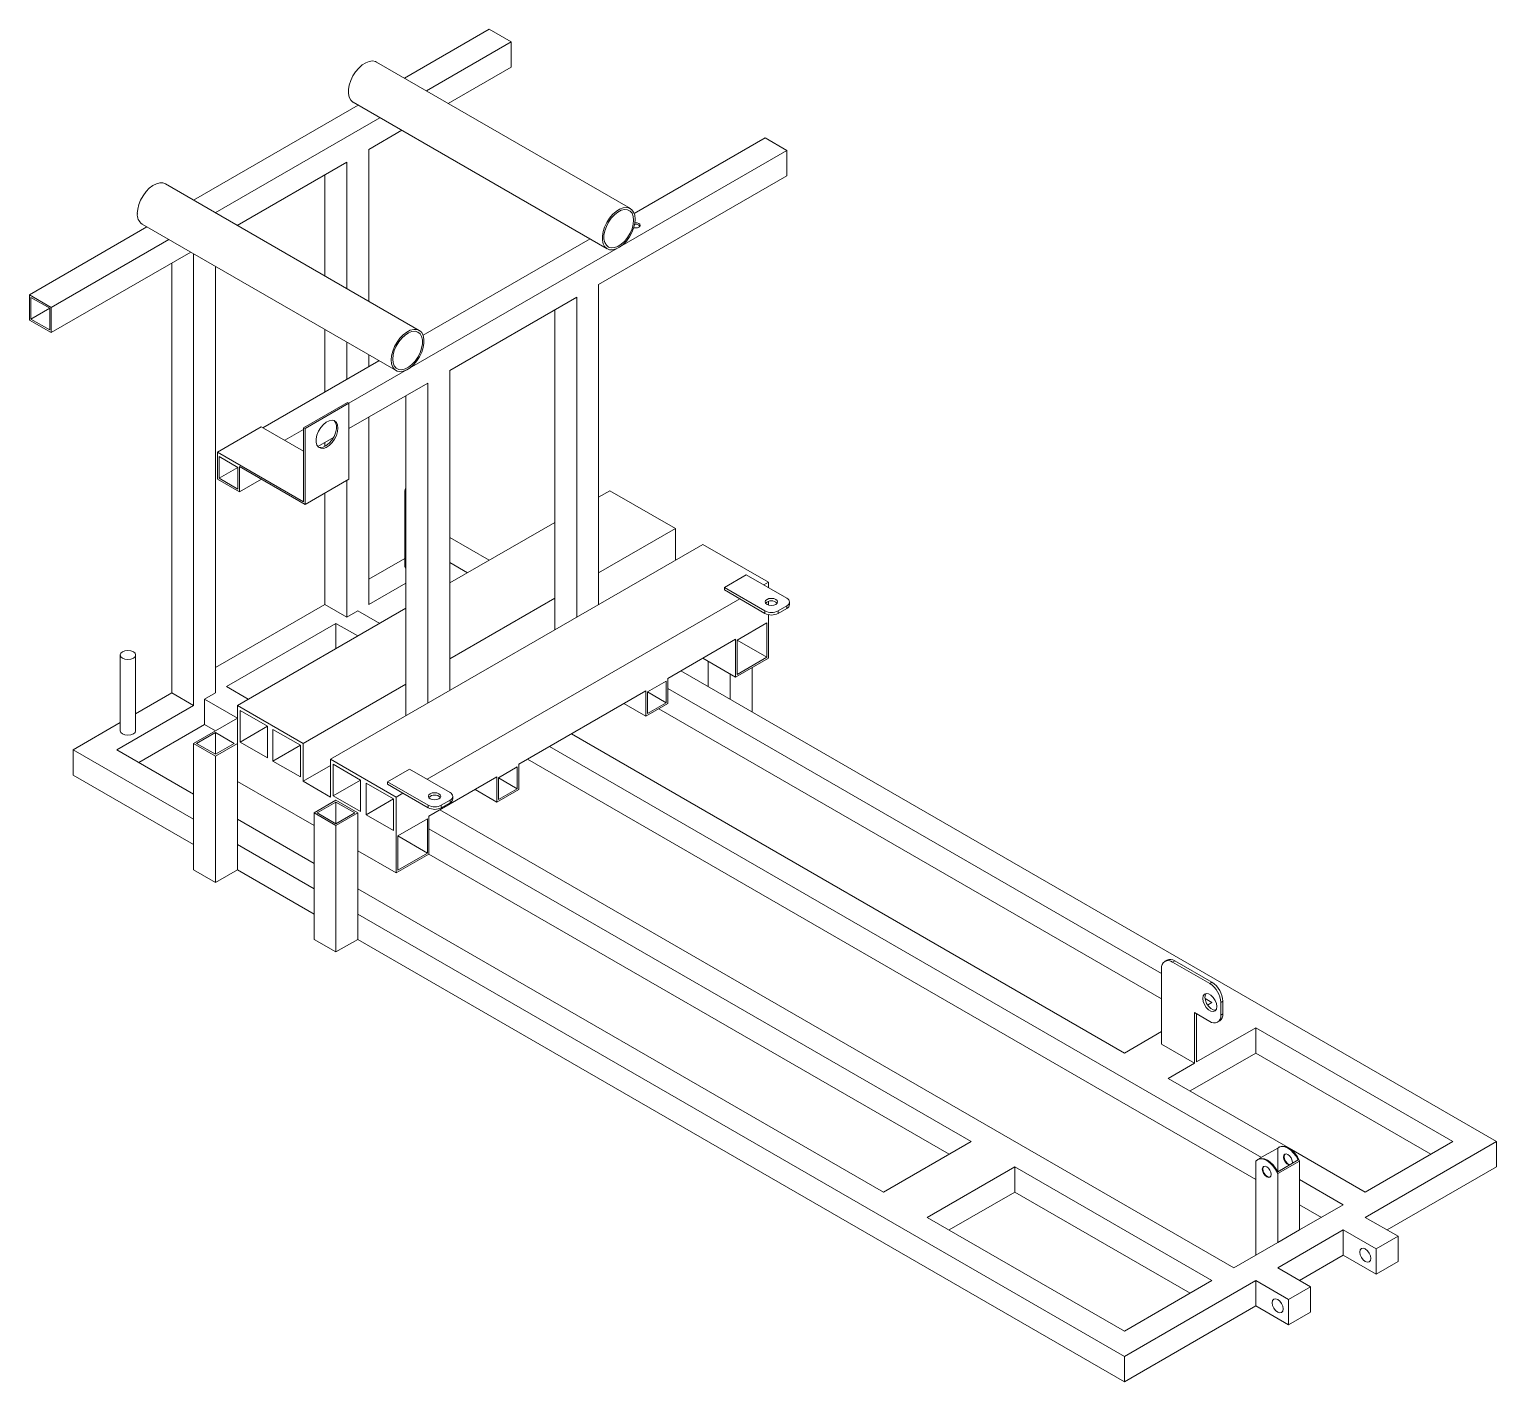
# Model space of a CAD drawing. Header units: millimetres. Extents: x 0 to 1189, y 0 to 841.
# Drawn here: x 658.8 to 895.7, y 238.7 to 457.1 of the extents above; entities that cross this region are included whole.
import ezdxf

# ---------------------------------------------------------------- set-up
doc = ezdxf.new("R2010")
doc.units = ezdxf.units.MM

msp = doc.modelspace()

# ---------------------------------------------------------------- linework, layer by layer
at = {"color": 7, "linetype": 'Continuous', "lineweight": 15}
for p, q in [((733.03, 457.09), (719.35, 449.19)), ((736.56, 455.05), (722.88, 447.15)), ((733.03, 457.09), (736.56, 455.05)), ((736.56, 455.05), (736.56, 450.96)), ((755.81, 428.14), (714.82, 451.8)), ((736.56, 450.96), (726.42, 445.11)), ((711.85, 444.86), (685.27, 429.51)), ((711.07, 445.31), (752.06, 421.64)), ((715.38, 442.82), (688.8, 427.47)), ((718.92, 440.78), (713.58, 437.7)), ((777.55, 439.55), (756.43, 427.36)), ((777.55, 439.55), (781.09, 437.51)), ((781.09, 437.51), (710.38, 396.69)), ((713.58, 437.7), (713.58, 413.17)), ((781.09, 437.51), (781.09, 433.42)), ((710.05, 435.65), (692.34, 425.43)), ((706.51, 433.61), (706.51, 417.25)), ((710.05, 435.65), (710.05, 415.21)), ((721.73, 408.47), (680.74, 432.13)), ((781.09, 433.42), (750.68, 415.87)), ((677.77, 425.18), (658.78, 414.22)), ((676.99, 425.63), (717.98, 401.97)), ((681.3, 423.14), (662.32, 412.18)), ((749.3, 423.24), (722.35, 407.68)), ((684.84, 421.1), (662.32, 408.1)), ((681.76, 419.33), (681.76, 349.92)), ((685.3, 420.84), (685.3, 347.88)), ((688.83, 418.8), (688.83, 349.92)), ((750.68, 415.87), (750.68, 364.2)), ((658.78, 410.14), (658.78, 414.22)), ((658.78, 414.22), (662.32, 412.18)), ((659.03, 410.29), (659.03, 413.8)), ((659.03, 413.8), (662.07, 412.04)), ((662.32, 412.18), (662.32, 408.1)), ((747.15, 413.83), (726.64, 401.99)), ((747.15, 413.83), (747.15, 362.16)), ((662.32, 408.1), (658.78, 410.14)), ((662.07, 412.04), (659.03, 410.29)), ((662.07, 408.53), (659.03, 410.29)), ((662.07, 412.04), (662.07, 408.53)), ((743.61, 411.79), (743.61, 360.12)), ((706.51, 408.59), (706.51, 398.54)), ((710.05, 406.55), (710.05, 400.58)), ((715.22, 403.56), (696.48, 392.75)), ((713.58, 404.51), (713.58, 402.62)), ((726.64, 401.99), (726.64, 350.32)), ((723.1, 399.95), (710.38, 392.6)), ((723.1, 399.95), (723.1, 348.28)), ((710.13, 396.83), (703.06, 392.75)), ((710.38, 396.69), (703.31, 392.61)), ((710.38, 396.69), (710.13, 396.83)), ((710.38, 384.44), (710.38, 396.69)), ((719.57, 397.91), (719.57, 346.24)), ((713.58, 394.45), (713.58, 364.21)), ((696.23, 392.89), (689.16, 388.81)), ((703.06, 388.95), (696.23, 392.89)), ((703.06, 392.46), (700.02, 390.71)), ((703.06, 392.75), (703.06, 380.79)), ((703.31, 392.61), (703.06, 392.75)), ((703.31, 380.36), (703.31, 392.61)), ((707.88, 391.16), (705.36, 389.71)), ((689.16, 384.44), (689.16, 388.81)), ((703.06, 380.79), (689.16, 388.81)), ((706.51, 390.37), (706.51, 389.73)), ((689.41, 384.58), (689.41, 388.09)), ((689.41, 388.09), (692.45, 386.34)), ((692.45, 386.34), (689.41, 384.58)), ((692.45, 386.34), (692.45, 382.83)), ((692.7, 386.48), (703.31, 380.36)), ((692.7, 386.48), (692.7, 382.4)), ((692.7, 382.4), (689.16, 384.44)), ((692.45, 382.83), (689.41, 384.58)), ((696.24, 384.44), (692.7, 382.4)), ((710.38, 384.44), (703.31, 380.36)), ((710.05, 384.25), (710.05, 362.17)), ((706.51, 382.21), (706.51, 364.21)), ((719.4, 382.58), (719.4, 370.33)), ((752.47, 382.58), (750.68, 381.55)), ((752.47, 382.58), (763.08, 376.46)), ((743.61, 377.46), (726.64, 367.67)), ((733.02, 371.35), (726.64, 375.04)), ((763.08, 376.46), (750.68, 369.3)), ((763.08, 371.35), (763.08, 376.46)), ((767.5, 373.91), (707.4, 339.21)), ((778.11, 367.78), (767.5, 373.91)), ((713.58, 368.29), (719.4, 371.65)), ((729.49, 369.31), (726.64, 370.96)), ((713.58, 364.21), (719.57, 367.66)), ((774.52, 368.99), (770.98, 366.95)), ((781.07, 365.21), (774.52, 368.99)), ((778.11, 367.78), (777.36, 367.35)), ((778.11, 366.92), (778.11, 367.78)), ((773.47, 365.11), (722.99, 335.97)), ((743.61, 365.22), (726.64, 355.42)), ((770.98, 366.95), (777.53, 363.17)), ((770.98, 366.95), (770.98, 366.54)), ((770.98, 366.54), (773.47, 365.11)), ((773.47, 365.11), (777.53, 362.76)), ((688.83, 354), (706.51, 364.21)), ((719.57, 363.59), (692.37, 347.88)), ((706.51, 364.21), (710.05, 362.17)), ((710.05, 362.17), (711.81, 363.19)), ((711.81, 363.19), (715.35, 361.15)), ((777.53, 363.17), (777.53, 362.76)), ((778.11, 364.1), (778.11, 364.71)), ((778.11, 355.53), (778.11, 362.55)), ((779.66, 363.17), (781.07, 363.98)), ((779.66, 362.76), (781.07, 363.57)), ((779.66, 363.17), (779.66, 362.76)), ((781.07, 363.98), (781.07, 363.57)), ((781.51, 364.19), (781.51, 364.6)), ((690.6, 350.94), (708.28, 361.15)), ((708.28, 361.15), (711.81, 359.11)), ((708.28, 361.15), (708.28, 357.07)), ((777.86, 361.23), (773.05, 358.45)), ((777.86, 355.68), (777.86, 361.23)), ((772.8, 358.6), (761.84, 352.27)), ((772.8, 358.6), (772.8, 352.47)), ((773.05, 358.45), (773.05, 352.9)), ((777.86, 355.68), (773.05, 358.45)), ((673.44, 356.05), (673.44, 343.8)), ((675.94, 343.8), (675.94, 356.05)), ((772.8, 352.47), (767.5, 355.54)), ((772.8, 352.47), (778.11, 355.53)), ((773.05, 352.9), (777.86, 355.68)), ((895.66, 277.46), (763.96, 353.49)), ((768.38, 350.94), (768.38, 355.02)), ((771.92, 348.9), (771.92, 352.98)), ((775.45, 346.86), (775.45, 354)), ((690.6, 350.94), (694.13, 348.9)), ((719.57, 351.34), (702.98, 341.76)), ((758.55, 350.09), (761.59, 351.84)), ((761.59, 351.84), (761.59, 348.33)), ((761.84, 352.27), (761.84, 348.19)), ((841.57, 304.61), (761.84, 350.63)), ((675.94, 346.56), (681.76, 349.92)), ((681.76, 349.92), (685.3, 347.88)), ((687.07, 348.9), (688.83, 349.92)), ((687.07, 348.9), (692.37, 345.84)), ((687.07, 348.9), (687.07, 344.82)), ((758.31, 350.23), (737.8, 338.39)), ((758.31, 346.15), (758.31, 350.23)), ((758.55, 346.57), (758.55, 350.09)), ((761.59, 348.33), (758.55, 350.09)), ((761.59, 348.33), (758.55, 346.57)), ((672.92, 340.74), (685.3, 347.88)), ((692.37, 341.76), (692.37, 347.88)), ((692.37, 347.88), (702.98, 341.76)), ((692.81, 347.08), (697.23, 344.53)), ((692.81, 341.98), (692.81, 347.08)), ((758.31, 346.15), (754.77, 348.19)), ((761.84, 348.19), (758.31, 346.15)), ((841.57, 300.53), (760.43, 347.37)), ((665.85, 340.74), (673.44, 345.12)), ((676.46, 338.69), (687.07, 344.82)), ((692.37, 345.84), (685.3, 341.76)), ((688.83, 343.51), (685.79, 341.76)), ((687.07, 344.82), (688.83, 343.8)), ((691.87, 341.76), (688.83, 343.51)), ((688.83, 340), (688.83, 343.51)), ((697.23, 344.53), (692.81, 341.98)), ((697.23, 339.42), (697.23, 344.53)), ((702.53, 341.47), (698.11, 344.02)), ((698.11, 338.91), (698.11, 344.02)), ((685.3, 341.76), (688.83, 339.72)), ((685.3, 321.35), (685.3, 341.76)), ((685.79, 341.76), (688.83, 340)), ((688.83, 339.72), (692.37, 341.76)), ((688.83, 340), (691.87, 341.76)), ((692.37, 335.63), (692.37, 341.76)), ((692.81, 341.98), (697.23, 339.42)), ((702.53, 341.47), (698.11, 338.91)), ((702.53, 336.36), (702.53, 341.47)), ((702.98, 335.64), (702.98, 341.76)), ((742.75, 341.25), (857.68, 274.9)), ((746.28, 343.29), (835.56, 291.75)), ((685.3, 329.51), (665.85, 340.74)), ((665.85, 340.74), (665.85, 336.65)), ((685.3, 333.59), (672.92, 340.74)), ((688.83, 319.3), (688.83, 339.72)), ((702.53, 336.36), (698.11, 338.91)), ((707.4, 333.08), (707.4, 339.21)), ((718, 333.09), (707.4, 339.21)), ((739.21, 339.21), (856.77, 271.34)), ((685.3, 325.43), (665.85, 336.65)), ((707.4, 338.19), (702.98, 335.64)), ((707.84, 338.4), (712.26, 335.85)), ((707.84, 333.3), (707.84, 338.4)), ((716.62, 335.56), (720.15, 337.6)), ((720.15, 337.6), (726.7, 333.82)), ((734.51, 336.21), (737.55, 337.96)), ((737.55, 337.96), (737.55, 334.45)), ((737.8, 338.39), (737.8, 334.31)), ((704.74, 328.49), (692.37, 335.63)), ((692.37, 321.35), (692.37, 335.63)), ((707.4, 333.08), (702.98, 335.64)), ((712.26, 335.85), (707.84, 333.3)), ((712.26, 330.75), (712.26, 335.85)), ((717.56, 332.79), (713.14, 335.34)), ((713.14, 330.24), (713.14, 335.34)), ((723.17, 331.78), (716.62, 335.56)), ((716.62, 335.56), (716.62, 335.16)), ((719.1, 333.72), (716.62, 335.16)), ((734.27, 336.35), (723.3, 330.02)), ((734.27, 332.27), (730.73, 334.31)), ((734.27, 332.27), (734.27, 336.35)), ((737.8, 334.31), (734.27, 332.27)), ((734.51, 332.7), (734.51, 336.21)), ((737.55, 334.45), (734.51, 336.21)), ((737.55, 334.45), (734.51, 332.7)), ((708.28, 332.57), (704.74, 330.53)), ((708.28, 332.29), (705.24, 330.53)), ((707.84, 333.3), (712.26, 330.75)), ((711.81, 330.53), (708.28, 332.57)), ((711.32, 330.53), (708.28, 332.29)), ((708.28, 328.78), (708.28, 332.29)), ((717.56, 332.79), (713.14, 330.24)), ((717.56, 327.69), (717.56, 332.79)), ((719.1, 333.72), (718, 333.09)), ((718, 320.84), (718, 333.09)), ((723.17, 331.37), (719.1, 333.72)), ((723.17, 331.78), (723.17, 331.37)), ((726.7, 332.6), (725.29, 331.78)), ((726.7, 332.19), (725.29, 331.37)), ((725.29, 331.78), (725.29, 331.37)), ((726.7, 332.6), (726.7, 332.19)), ((727.14, 332.8), (727.14, 333.21)), ((704.74, 322.37), (692.37, 329.51)), ((704.74, 330.53), (708.28, 328.49)), ((704.74, 310.12), (704.74, 330.53)), ((705.24, 330.53), (708.28, 328.78)), ((708.28, 328.78), (711.32, 330.53)), ((708.28, 328.49), (711.81, 330.53)), ((711.81, 324.41), (711.81, 330.53)), ((717.56, 327.69), (713.14, 330.24)), ((718.25, 326.82), (723.06, 329.59)), ((723.06, 329.59), (723.06, 324.04)), ((723.3, 330.02), (723.3, 323.9)), ((725.07, 331.04), (853.24, 257.05)), ((708.28, 308.08), (708.28, 328.49)), ((723.3, 327.98), (810.81, 277.46)), ((704.74, 318.28), (692.37, 325.43)), ((718.25, 321.27), (718.25, 326.82)), ((723.06, 324.04), (718.25, 326.82)), ((718, 320.84), (711.81, 324.41)), ((711.81, 310.12), (711.81, 324.41)), ((723.3, 323.9), (718, 320.84)), ((723.06, 324.04), (718.25, 321.27)), ((723.3, 323.9), (807.27, 275.42)), ((685.3, 321.35), (688.83, 319.3)), ((688.83, 319.3), (692.37, 321.35)), ((704.74, 314.2), (692.37, 321.35)), ((796.67, 269.3), (711.81, 318.28)), ((835.56, 242.77), (711.81, 314.2)), ((704.74, 310.12), (708.28, 308.08)), ((708.28, 308.08), (711.81, 310.12)), ((835.56, 238.68), (711.81, 310.12)), ((842.44, 306.78), (842.09, 306.57)), ((843.69, 306.65), (843.34, 306.45)), ((843.34, 306.45), (849.35, 302.98)), ((849.7, 303.18), (843.69, 306.65)), ((841.57, 305.43), (841.57, 293.18)), ((849.35, 302.98), (849.7, 303.18)), ((849.7, 299.92), (848.58, 300.56)), ((849.7, 299.92), (848.99, 299.51)), ((851.47, 300.12), (851.11, 299.92)), ((851.11, 299.92), (851.11, 297.88)), ((851.47, 298.08), (851.47, 300.12)), ((849.35, 296.85), (846.87, 298.28)), ((846.87, 298.28), (846.87, 290.12)), ((847.23, 298.08), (847.23, 290.32)), ((850.6, 296.73), (850.95, 296.94)), ((851.11, 297.88), (851.47, 298.08)), ((841.57, 295.22), (835.56, 291.75)), ((856.77, 295.83), (847.23, 290.32)), ((888.59, 277.46), (856.77, 295.83)), ((856.77, 295.83), (856.77, 291.75)), ((841.57, 293.18), (846.87, 290.12)), ((856.77, 291.75), (846.17, 285.63)), ((885.06, 275.42), (856.77, 291.75)), ((846.87, 290.12), (842.63, 287.67)), ((842.63, 287.67), (861.99, 276.49)), ((796.67, 269.3), (810.81, 277.46)), ((874.45, 269.3), (888.59, 277.46)), ((874.45, 265.22), (895.66, 277.46)), ((895.66, 277.46), (895.66, 273.38)), ((857.34, 274.7), (860.31, 276.41)), ((860.31, 272.57), (860.31, 276.41)), ((860.58, 276.59), (860.47, 276.53)), ((862.16, 276.39), (874.45, 269.3)), ((803.74, 265.22), (817.88, 273.38)), ((817.88, 273.38), (849.7, 255.01)), ((817.88, 273.38), (817.88, 269.3)), ((856.77, 259.09), (856.77, 274.32)), ((857.15, 274.61), (857.05, 274.55)), ((863.63, 274.49), (860.31, 272.57)), ((860.31, 272.28), (863.84, 274.32)), ((863.84, 263.18), (863.84, 274.32)), ((877.99, 263.18), (895.66, 273.38)), ((860.31, 261.14), (860.31, 272.28)), ((863.84, 271.34), (870.91, 267.26)), ((807.27, 263.18), (817.88, 269.3)), ((817.88, 269.3), (846.16, 252.97)), ((863.84, 263.18), (870.91, 267.26)), ((863.84, 267.26), (867.38, 265.22)), ((835.56, 246.85), (803.74, 265.22)), ((860.31, 261.14), (863.84, 263.18)), ((860.31, 257.05), (870.91, 263.18)), ((870.91, 263.18), (876.22, 260.12)), ((870.91, 263.18), (870.91, 259.09)), ((874.45, 265.22), (879.75, 262.16)), ((853.24, 257.05), (860.31, 261.14)), ((876.22, 260.12), (879.75, 262.16)), ((879.75, 262.16), (879.75, 258.07)), ((863.84, 255.01), (870.91, 259.09)), ((870.91, 259.09), (876.22, 256.03)), ((876.22, 260.12), (876.22, 256.03)), ((860.31, 257.05), (865.61, 253.99)), ((876.22, 256.03), (879.75, 258.07)), ((835.56, 246.85), (849.7, 255.01)), ((835.56, 242.77), (856.77, 255.01)), ((856.77, 255.01), (862.07, 251.95)), ((856.77, 255.01), (856.77, 250.93)), ((865.61, 253.99), (862.07, 251.95)), ((865.61, 253.99), (865.61, 249.91)), ((862.07, 251.95), (862.07, 247.87)), ((835.56, 238.68), (856.77, 250.93)), ((856.77, 250.93), (862.07, 247.87)), ((865.61, 249.91), (862.07, 247.87)), ((835.56, 242.77), (835.56, 238.68))]:
    msp.add_line(p, q, dxfattribs=at)
at = {"color": 7, "linetype": 'Continuous', "lineweight": 15, "flags": 128}
for points in [[(711.07, 445.31), (711.02, 445.34), (710.67, 445.66), (710.43, 446.13), (710.31, 446.7), (710.31, 447.36), (710.43, 448.08), (710.67, 448.82), (711.02, 449.55), (711.46, 450.23), (711.96, 450.83), (712.52, 451.33), (713.09, 451.7), (713.65, 451.91), (714.19, 451.98), (714.66, 451.88), (714.82, 451.8)], [(676.21, 427.35), (676.27, 428.04), (676.46, 428.78), (676.75, 429.51), (677.15, 430.22), (677.62, 430.87), (678.15, 431.42), (678.72, 431.85), (679.29, 432.15), (679.85, 432.29), (680.35, 432.27), (680.74, 432.13)], [(756.59, 426.42), (756.52, 425.73), (756.34, 425), (756.04, 424.26), (755.65, 423.55), (755.18, 422.9), (754.64, 422.35), (754.08, 421.92), (753.5, 421.62), (752.95, 421.48), (752.45, 421.5), (752.01, 421.68), (751.66, 422), (751.42, 422.46), (751.3, 423.04), (751.3, 423.7), (751.42, 424.42), (751.66, 425.16), (752.01, 425.89), (752.45, 426.57), (752.95, 427.17), (753.5, 427.67), (754.08, 428.03), (754.64, 428.25), (755.18, 428.31), (755.65, 428.22), (756.04, 427.96), (756.34, 427.57), (756.52, 427.05), (756.59, 426.42)], [(756.34, 426.28), (756.27, 425.6), (756.08, 424.89), (755.78, 424.17), (755.37, 423.49), (754.89, 422.89), (754.35, 422.4), (753.79, 422.04), (753.24, 421.83), (752.73, 421.79), (752.28, 421.92), (751.93, 422.21), (751.67, 422.64), (751.55, 423.19), (751.55, 423.84), (751.67, 424.54), (751.93, 425.26), (752.28, 425.96), (752.73, 426.6), (753.24, 427.15), (753.79, 427.58), (754.35, 427.87), (754.89, 427.99), (755.37, 427.95), (755.78, 427.74), (756.08, 427.38), (756.27, 426.88), (756.34, 426.28)], [(757.16, 425.12), (757.33, 425.26), (757.38, 425.43), (757.33, 425.6), (757.16, 425.74), (756.92, 425.83), (756.63, 425.86), (756.54, 425.86)], [(717.2, 403.69), (717.26, 404.38), (717.45, 405.11), (717.74, 405.85), (718.14, 406.56), (718.61, 407.21), (719.14, 407.76), (719.71, 408.19), (720.28, 408.49), (720.83, 408.63), (721.34, 408.61), (721.78, 408.44), (722.13, 408.11), (722.37, 407.65), (722.49, 407.07), (722.49, 406.41), (722.37, 405.69), (722.13, 404.95), (721.78, 404.22), (721.34, 403.54), (720.83, 402.94), (720.28, 402.44), (719.71, 402.08), (719.14, 401.86), (718.61, 401.8), (718.14, 401.89), (717.74, 402.15), (717.45, 402.54), (717.26, 403.06), (717.2, 403.69)], [(717.45, 403.83), (717.51, 404.51), (717.7, 405.22), (718.01, 405.94), (718.42, 406.62), (718.9, 407.22), (719.44, 407.71), (719.99, 408.07), (720.54, 408.28), (721.06, 408.32), (721.5, 408.19), (721.86, 407.9), (722.11, 407.47), (722.24, 406.92), (722.24, 406.27), (722.11, 405.57), (721.86, 404.85), (721.5, 404.15), (721.06, 403.51), (720.54, 402.96), (719.99, 402.53), (719.44, 402.24), (718.9, 402.12), (718.42, 402.16), (718.01, 402.37), (717.7, 402.73), (717.51, 403.23), (717.45, 403.83)], [(708.61, 392.7), (708.54, 393.21), (708.35, 393.61), (708.05, 393.87), (707.65, 393.96), (707.2, 393.88), (706.72, 393.65), (706.25, 393.26), (705.82, 392.76), (705.47, 392.18), (705.22, 391.56), (705.09, 390.95), (705.09, 390.39), (705.22, 389.93), (705.47, 389.6), (705.82, 389.42), (706.25, 389.41), (706.72, 389.57), (707.2, 389.89), (707.65, 390.34), (708.05, 390.88), (708.35, 391.49), (708.54, 392.11), (708.61, 392.7)], [(707.96, 393.9), (707.97, 393.9), (708.22, 393.57), (708.35, 393.11), (708.35, 392.55), (708.22, 391.94), (707.97, 391.32), (707.61, 390.74), (707.19, 390.24), (706.71, 389.85), (706.23, 389.62), (705.78, 389.54), (705.47, 389.6)], [(719.4, 370.33), (719.5, 370.05), (719.57, 369.97)], [(779.28, 364.2), (779.5, 364.39), (779.57, 364.61), (779.5, 364.83), (779.28, 365.02), (778.96, 365.14), (778.57, 365.19), (778.19, 365.14), (777.87, 365.02), (777.65, 364.83), (777.57, 364.61), (777.65, 364.39), (777.87, 364.2), (778.19, 364.08), (778.57, 364.03), (778.96, 364.08), (779.28, 364.2)], [(673.81, 356.56), (673.54, 356.32), (673.44, 356.05), (673.54, 355.77), (673.81, 355.53), (674.21, 355.38), (674.69, 355.32), (675.17, 355.38), (675.58, 355.53), (675.85, 355.77), (675.94, 356.05), (675.85, 356.32), (675.58, 356.56), (675.17, 356.71), (674.69, 356.77), (674.21, 356.71), (673.81, 356.56)], [(673.44, 343.8), (673.54, 343.52), (673.81, 343.29), (674.21, 343.13), (674.69, 343.08), (675.17, 343.13), (675.58, 343.29), (675.85, 343.52), (675.94, 343.8)], [(724.91, 332.82), (724.59, 332.69), (724.21, 332.65), (723.82, 332.69), (723.5, 332.82), (723.28, 333), (723.21, 333.22), (723.28, 333.44), (723.5, 333.63), (723.82, 333.76), (724.21, 333.8), (724.59, 333.76), (724.91, 333.63), (725.13, 333.44), (725.21, 333.22), (725.13, 333), (724.91, 332.82)], [(850.48, 299.26), (850.41, 299.75), (850.21, 300.26), (849.91, 300.72), (849.54, 301.09), (849.15, 301.32), (848.78, 301.37), (848.48, 301.26), (848.28, 300.98), (848.22, 300.57), (848.28, 300.08), (848.48, 299.58), (848.78, 299.11), (849.15, 298.74), (849.54, 298.52), (849.91, 298.46), (850.21, 298.58), (850.41, 298.86), (850.48, 299.26)], [(848.74, 301.37), (848.64, 301.18), (848.57, 300.77), (848.64, 300.29), (848.83, 299.78), (849.13, 299.32), (849.5, 298.95), (849.9, 298.72), (850.27, 298.66), (850.3, 298.67)], [(860.31, 276.41), (860.64, 276.61), (861.04, 276.67), (861.49, 276.6), (861.97, 276.38), (862.44, 276.05), (862.89, 275.61), (863.3, 275.08), (863.63, 274.49)], [(860.58, 276.59), (860.64, 276.63), (861.07, 276.73), (861.56, 276.67), (862.07, 276.45), (862.59, 276.07), (863.08, 275.57), (863.5, 274.98), (863.84, 274.32)], [(861.26, 274.96), (861.32, 275.24), (861.47, 275.42), (861.7, 275.46), (861.97, 275.37), (862.24, 275.15), (862.47, 274.84), (862.62, 274.49), (862.68, 274.14), (862.64, 273.92)], [(861.37, 275.02), (861.42, 275.3), (861.52, 275.44)], [(860.31, 272.28), (859.97, 272.94), (859.54, 273.53), (859.06, 274.03), (858.54, 274.4), (858.02, 274.63), (857.53, 274.69), (857.11, 274.59), (856.77, 274.32)], [(860.31, 272.57), (859.97, 273.16), (859.57, 273.69), (859.12, 274.13), (858.65, 274.47), (858.17, 274.68), (857.72, 274.75), (857.32, 274.69), (857.15, 274.61)], [(859.25, 272.16), (859.19, 272.51), (859.04, 272.86), (858.81, 273.17), (858.54, 273.39), (858.27, 273.48), (858.04, 273.44), (857.89, 273.26), (857.83, 272.98), (857.89, 272.64), (858.04, 272.28), (858.27, 271.97), (858.54, 271.76), (858.81, 271.66), (859.04, 271.71), (859.19, 271.88), (859.25, 272.16)], [(858.1, 273.46), (857.99, 273.32), (857.94, 273.04), (857.99, 272.7), (858.15, 272.34), (858.37, 272.04), (858.65, 271.82), (858.92, 271.72), (859.09, 271.74)], [(873.57, 259.6), (873.63, 259.96), (873.82, 260.18), (874.11, 260.23), (874.45, 260.12), (874.79, 259.84), (875.07, 259.46), (875.27, 259.01), (875.33, 258.58), (875.27, 258.23), (875.07, 258.01), (874.79, 257.96), (874.45, 258.07), (874.11, 258.35), (873.82, 258.73), (873.63, 259.18), (873.57, 259.6)], [(859.42, 251.44), (859.49, 251.79), (859.68, 252.01), (859.97, 252.07), (860.31, 251.95), (860.65, 251.68), (860.93, 251.29), (861.12, 250.85), (861.19, 250.42), (861.12, 250.07), (860.93, 249.85), (860.65, 249.79), (860.31, 249.91), (859.97, 250.18), (859.68, 250.57), (859.49, 251.01), (859.42, 251.44)]]:
    msp.add_lwpolyline(points, dxfattribs=at)
at = {"color": 7, "linetype": 'Continuous', "lineweight": 15}
for centre, radius, start, end in [((678.06, 427.15), 1.85, 173.8146, 234.8733), ((756.63, 426.17), 1.17, 256.2702, 297.0847), ((756.69, 424.74), 0.856, 40.1083, 103.014), ((719.9, 382.58), 0.486, 132.3087, 227.6913), ((778.57, 363.53), 1.28, 43.0259, 136.9742), ((780.84, 364.6), 0.655, 290.7832, 69.2168), ((778.6, 365.21), 2.31, 242.6096, 297.3904), ((778.6, 364.81), 2.31, 242.6096, 297.3904), ((780.76, 364.26), 0.754, 294.3747, 354.3049), ((724.23, 333.83), 2.31, 242.6096, 297.3904), ((724.21, 332.15), 1.28, 43.0256, 136.9744), ((726.47, 333.21), 0.655, 290.7832, 69.2168), ((726.39, 332.88), 0.754, 294.3747, 354.3049), ((724.23, 333.42), 2.31, 242.6096, 297.3904), ((842.65, 305.6), 1.09, 50.797, 189.2139), ((842.96, 305.63), 1.26, 54.3826, 114.3071), ((847.28, 299.74), 3.84, 2.6054, 57.3946), ((847.63, 299.95), 3.84, 2.6054, 57.3946), ((850.04, 297.7), 1.09, 230.7966, 9.2143), ((850.3, 297.92), 1.18, 303.5619, 7.7503), ((862.68, 274.98), 1.42, 180.6282, 249.2392), ((862.78, 275.04), 1.42, 180.6282, 249.2392)]:
    msp.add_arc(centre, radius, start, end, dxfattribs=at)

doc.saveas('drawing.dxf')
